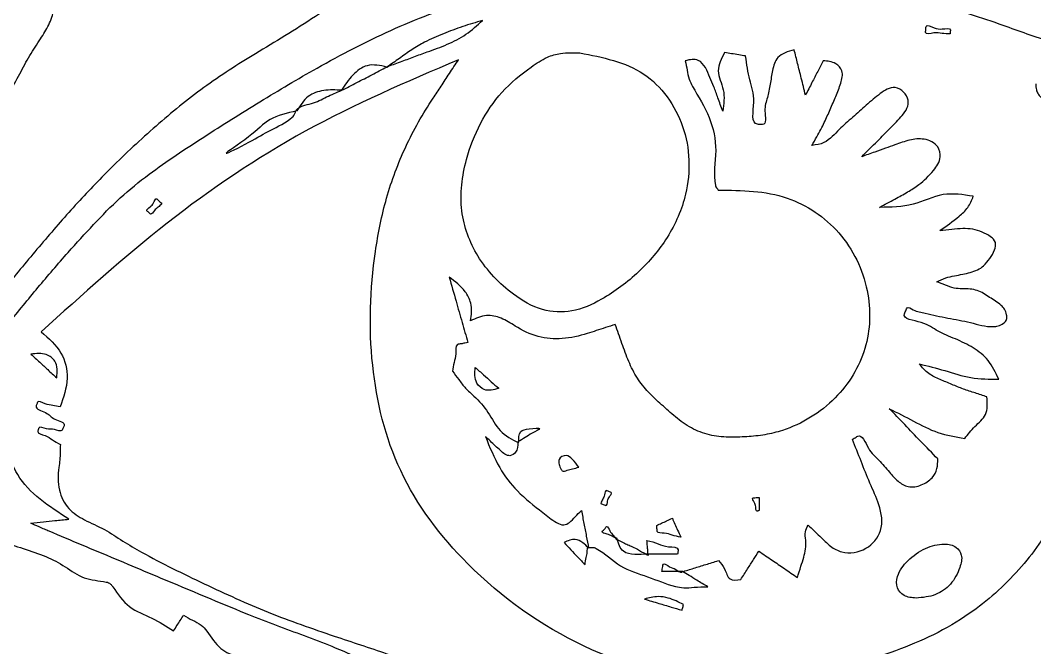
# Model space of a CAD drawing. Extents: x 5.5 to 104.1, y 3.5 to 34.4.
# Drawn here: x 52.529 to 57.473, y 18.899 to 21.958 of the extents above; entities that cross this region are included whole.
import ezdxf

# ---------------------------------------------------------------- set-up
doc = ezdxf.new("R2010")
doc.units = 0
doc.layers.add('Hallsi_Goblin_Coin_Outlines', color=7, linetype='CONTINUOUS')

msp = doc.modelspace()

# ---------------------------------------------------------------- linework, layer by layer
at = {"layer": 'Hallsi_Goblin_Coin_Outlines', "color": 7}
for points in [[(57.061522, 21.891977)], [(55.256005, 21.799197)], [(54.095719, 21.616458)], [(53.219066, 21.062949)], [(54.745959, 20.265742)], [(52.70648, 20.214166)], [(55.251137, 19.77898)], [(56.130788, 19.631801)], [(55.358276, 19.602344)], [(55.631079, 19.49517)], [(55.586876, 19.355011)], [(55.75695, 19.270239)], [(56.895011, 19.140663)], [(55.754127, 19.081397)]]:
    msp.add_lwpolyline(points, close=True, dxfattribs=at)
for points in [[(54.957908, 19.898077), (54.95438, 19.901958)], [(54.954451, 19.902028), (54.957979, 19.898148), (54.957979, 19.898148)], [(56.130788, 19.631801), (56.130788, 19.567595)], [(55.433735, 19.427683), (55.437615, 19.431211), (55.437615, 19.431211)], [(55.437651, 19.431211), (55.43377, 19.427683)], [(55.732573, 19.355011), (55.586876, 19.355011), (55.588639, 19.353247)], [(55.75695, 19.270239), (55.65535, 19.270239)], [(55.75695, 19.270133), (55.754127, 19.268369)]]:
    msp.add_lwpolyline(points, dxfattribs=at)
for points, knots in [([(44.184146, 29.366562), (45.160711, 30.26568), (47.082952, 32.035474), (50.732133, 33.637983), (54.266752, 34.22415), (57.497154, 34.092231), (60.28628, 33.414792), (62.840913, 32.243429), (65.11395, 30.689928), (67.033947, 28.796102), (68.58738, 26.58554), (69.757146, 24.142937), (70.470816, 21.52007), (70.71938, 18.40852), (70.293266, 14.922676), (68.863836, 11.243376), (67.222596, 9.241192), (66.388684, 8.223885)], [0, 0, 0, 0, 3.959321, 7.793401, 11.753409, 14.618073, 17.437695, 20.307622, 23.002919, 25.658105, 28.353235, 31.0689, 33.743244, 36.460242, 40.386407, 44.186977, 48.112695, 48.112695, 48.112695, 48.112695]), ([(55.28959, 33.977015), (52.634876, 33.562889), (47.405621, 32.747144), (41.37279, 26.72667), (40.545372, 21.496161), (40.125085, 18.839321)], [0, 0, 0, 0, 7.920141, 15.601091, 23.530258, 23.530258, 23.530258, 23.530258]), ([(70.453037, 18.751832), (70.045476, 21.417671), (69.24275, 26.668276), (63.207619, 32.735323), (57.95678, 33.558751), (55.28959, 33.977015)], [0, 0, 0, 0, 7.949148, 15.65655, 23.613166, 23.613166, 23.613166, 23.613166]), ([(55.316683, 4.035425), (52.713312, 4.439044), (47.582959, 5.23444), (41.935563, 11.098624), (39.818522, 18.773773), (41.904784, 26.462316), (47.53875, 32.347166), (52.664175, 33.161909), (55.262355, 33.574919)], [0, 0, 0, 0, 7.720154, 15.213777, 22.919478, 30.644548, 38.14435, 45.854662, 45.854662, 45.854662, 45.854662]), ([(55.262355, 33.574919), (57.846179, 33.171816), (62.940654, 32.377026), (68.825774, 26.527152), (69.636792, 21.43561), (70.047977, 18.854208)], [0, 0, 0, 0, 7.710523, 15.202686, 22.907551, 22.907551, 22.907551, 22.907551]), ([(43.975231, 13.219994), (43.961596, 13.247523), (43.936012, 13.299177), (43.898519, 13.372846), (43.820796, 13.549408), (43.706045, 13.834046), (43.542243, 14.223794), (43.349823, 14.715065), (43.151465, 15.31563), (42.970661, 16.030228), (42.852802, 16.649748), (42.781944, 17.169464), (42.740552, 17.585711), (42.691527, 18.121345), (42.660068, 18.778061), (42.686704, 19.554416), (42.749905, 20.245624), (42.835279, 20.851735), (42.933509, 21.372683), (43.066475, 21.944498), (43.240226, 22.56434), (43.464578, 23.227849), (43.760122, 23.957085), (44.141178, 24.743494), (44.626686, 25.570432), (45.012827, 26.143535), (45.269683, 26.466953), (45.350774, 26.591937), (45.352209, 26.699043), (45.352632, 26.764429), (45.360974, 26.786785), (45.398976, 26.888084), (45.458666, 27.070959), (45.571582, 27.325737), (45.69403, 27.486018), (45.775905, 27.579601), (45.802183, 27.618653), (45.883535, 27.734125), (46.033226, 27.91584), (46.262029, 28.152899), (46.499481, 28.348074), (46.730388, 28.515347), (46.944452, 28.668297), (47.110089, 28.786639), (47.228424, 28.868826), (47.299414, 28.91476), (47.395588, 28.976168), (47.517032, 29.05286), (47.663244, 29.1455), (47.780184, 29.217374), (47.863846, 29.274691), (47.916385, 29.313824), (48.004149, 29.368164), (48.128467, 29.434278), (48.285186, 29.519659), (48.432709, 29.59921), (48.57307, 29.668634), (48.704963, 29.72982), (48.87849, 29.83003), (49.092017, 29.968291), (49.367021, 30.113966), (49.582611, 30.184288), (49.719203, 30.231277), (49.772574, 30.261497), (49.870973, 30.326452), (50.021032, 30.41512), (50.233621, 30.505455), (50.44751, 30.567236), (50.657431, 30.612846), (50.859248, 30.657713), (51.245167, 30.771297), (51.813725, 30.954353), (52.585375, 31.139484), (53.314988, 31.274143), (53.999885, 31.363803), (54.637333, 31.417323), (55.201268, 31.425839), (55.689571, 31.418114), (56.102314, 31.4137), (56.537097, 31.406229), (56.992308, 31.386778), (57.471315, 31.343199), (57.784443, 31.245088), (57.959932, 31.20935), (57.98767, 31.211636), (58.020249, 31.212442), (58.057337, 31.213693), (58.098437, 31.217179), (58.18717, 31.199895), (58.319769, 31.159482), (58.507083, 31.138544), (58.731898, 31.109753), (58.991533, 31.051602), (59.279271, 30.947838), (59.505775, 30.824666), (59.68637, 30.71728), (59.834962, 30.647849), (59.992241, 30.6023), (60.150408, 30.556558), (60.299584, 30.48717), (60.430435, 30.400948), (60.552824, 30.31822), (60.679126, 30.257406), (60.832121, 30.201879), (61.008185, 30.139384), (61.199946, 30.04984), (61.367954, 29.941499), (61.522325, 29.833488), (61.672197, 29.739803), (61.796763, 29.663674), (61.891401, 29.598265), (61.959484, 29.549154), (62.079743, 29.489884), (62.249543, 29.42051), (62.453305, 29.304422), (62.645697, 29.18453), (62.822756, 29.055106), (62.985423, 28.920965), (63.151192, 28.783752), (63.328856, 28.653693), (63.514476, 28.526557), (63.663536, 28.423706), (63.773628, 28.341917), (63.845691, 28.282978), (63.917013, 28.220411), (63.984994, 28.151648), (64.051451, 28.079005), (64.125207, 28.002366), (64.210491, 27.926509), (64.302592, 27.84697), (64.398141, 27.754507), (64.496781, 27.650166), (64.611947, 27.545366), (64.71663, 27.479651), (64.794863, 27.430484), (64.840965, 27.390624), (64.904463, 27.332755), (64.986308, 27.257972), (65.085451, 27.165458), (65.162258, 27.091935), (65.21878, 27.039957), (65.253222, 27.00764), (65.312829, 26.923829), (65.39838, 26.790791), (65.53269, 26.622696), (65.63582, 26.454459), (65.702068, 26.294101), (65.72259, 26.137087), (65.68447, 26.042429), (65.664713, 25.993372)], [0, 0, 0, 0, 0.092165, 0.172937, 0.247918, 0.670748, 1.093606, 1.516196, 2.253343, 2.989222, 3.726072, 4.143935, 4.562404, 4.980844, 5.757614, 6.532822, 7.30927, 7.838904, 8.368534, 8.899097, 9.59968, 10.298891, 10.999149, 11.959211, 12.916665, 13.877101, 14.021548, 14.162795, 14.311194, 14.333673, 14.357714, 14.381913, 14.659079, 14.934266, 15.213138, 15.259905, 15.307034, 15.354137, 15.683755, 16.011852, 16.341134, 16.604175, 16.86727, 17.130394, 17.214895, 17.299457, 17.384031, 17.557224, 17.73034, 17.903335, 17.968886, 18.034527, 18.099765, 18.278288, 18.456812, 18.635227, 18.781016, 18.926567, 19.071173, 19.381568, 19.690163, 20.000765, 20.061065, 20.12262, 20.18399, 20.415017, 20.644203, 20.874922, 21.081798, 21.288698, 21.494897, 22.288233, 23.080168, 23.873413, 24.513084, 25.151736, 25.791297, 26.204072, 26.616855, 27.029687, 27.508172, 27.985226, 28.464919, 28.491588, 28.519583, 28.547823, 28.589472, 28.631026, 28.670757, 28.859049, 29.046644, 29.234264, 29.539381, 29.842642, 30.148633, 30.311082, 30.47317, 30.638771, 30.801639, 30.966723, 31.129727, 31.271406, 31.40941, 31.5488, 31.759602, 31.969808, 32.181838, 32.358349, 32.535072, 32.711959, 32.796094, 32.880309, 32.963229, 33.197309, 33.430288, 33.665384, 33.877297, 34.087574, 34.297877, 34.522732, 34.747768, 34.972874, 35.06597, 35.159111, 35.252099, 35.350457, 35.448982, 35.547513, 35.669359, 35.79119, 35.912593, 36.06796, 36.222196, 36.377847, 36.438009, 36.499022, 36.560235, 36.695881, 36.831532, 36.967106, 37.014703, 37.062099, 37.108266, 37.322333, 37.536827, 37.753078, 37.9114, 38.056538, 38.212684, 38.212684, 38.212684, 38.212684]), ([(59.830827, 20.201819), (59.832174, 20.222798), (59.834644, 20.261272), (59.795626, 20.302047), (59.744975, 20.345328), (59.688237, 20.409801), (59.615397, 20.482454), (59.497184, 20.609792), (59.335457, 20.79274), (59.125446, 21.027181), (58.911009, 21.26367), (58.671436, 21.481739), (58.402016, 21.670498), (58.177192, 21.792716), (58.017198, 21.883906), (57.924576, 21.945995), (57.855808, 21.992553), (57.809761, 22.019474), (57.789029, 22.030593), (57.751, 22.029539), (57.700102, 22.012111), (57.643028, 22.05248), (57.596945, 22.089515), (57.546676, 22.119608), (57.49894, 22.14699), (57.406856, 22.184183), (57.268429, 22.222822), (57.096198, 22.292516), (56.959153, 22.302104), (56.903592, 22.34876), (56.897175, 22.364975), (56.890263, 22.376568), (56.886191, 22.383397)], [0, 0, 0, 0, 0.060052, 0.110135, 0.159503, 0.262606, 0.365698, 0.468666, 0.783558, 1.098353, 1.412966, 1.740873, 2.067945, 2.396956, 2.508322, 2.620059, 2.731691, 2.756434, 2.781137, 2.800179, 2.868877, 2.93047, 2.994665, 3.049879, 3.105101, 3.15977, 3.347176, 3.534519, 3.72171, 3.732083, 3.748787, 3.772724, 3.772724, 3.772724, 3.772724]), ([(52.050314, 19.57458), (52.041916, 19.582276), (52.026077, 19.596793), (52.003195, 19.617507), (51.983931, 19.63694), (51.968429, 19.656709), (51.955484, 19.676365), (51.926258, 19.722675), (51.889038, 19.79714), (51.903942, 19.91368), (51.957422, 19.97964), (52.001945, 20.016563), (52.025353, 20.032311), (52.072842, 20.070824), (52.141758, 20.134757), (52.237981, 20.217269), (52.349563, 20.331586), (52.472208, 20.480142), (52.614269, 20.655414), (52.752209, 20.816205), (52.885618, 20.96221), (53.013016, 21.094208), (53.192004, 21.238606), (53.423299, 21.389461), (53.696362, 21.5619), (53.997313, 21.740797), (54.331217, 21.915491), (54.708824, 22.060752), (55.041627, 22.138587), (55.317382, 22.179135), (55.531802, 22.203088), (55.740394, 22.20619), (55.941713, 22.197892), (56.137415, 22.18708), (56.378737, 22.151872), (56.664937, 22.102095), (56.998273, 22.044116), (57.290514, 21.9449), (57.551953, 21.849749), (57.790456, 21.777366), (58.022533, 21.657556), (58.24584, 21.503949), (58.480544, 21.348412), (58.657467, 21.243041), (58.75842, 21.162923), (58.794881, 21.125929), (58.853612, 21.095239), (58.927065, 21.064946), (58.995806, 21.000106), (59.093246, 20.888245), (59.225804, 20.730971), (59.398227, 20.533362), (59.523362, 20.366554), (59.635212, 20.257418), (59.731098, 20.219168), (59.797016, 20.207701), (59.830827, 20.201819)], [0, 0, 0, 0, 0.034172, 0.064453, 0.092608, 0.116124, 0.139693, 0.163141, 0.28084, 0.379944, 0.497224, 0.525404, 0.553656, 0.581724, 0.708727, 0.835568, 0.961831, 1.187355, 1.41315, 1.638776, 1.822698, 2.0066, 2.188381, 2.511135, 2.834382, 3.157355, 3.561296, 3.963487, 4.367557, 4.583595, 4.79964, 5.014242, 5.208582, 5.404195, 5.601816, 5.939572, 6.276336, 6.614756, 6.863105, 7.111617, 7.360814, 7.64261, 7.924356, 8.20601, 8.258432, 8.310977, 8.360528, 8.4558, 8.547465, 8.639913, 8.901936, 9.164007, 9.42601, 9.528833, 9.626635, 9.729635, 9.729635, 9.729635, 9.729635]), ([(54.12888, 22.078949), (54.07498, 22.0448), (53.97151, 21.979243), (53.821559, 21.882196), (53.636588, 21.772759), (53.420469, 21.63486), (53.188464, 21.444515), (52.980979, 21.251076), (52.795429, 21.057198), (52.629962, 20.865996), (52.464413, 20.665891), (52.295551, 20.461331), (52.116766, 20.253064), (51.934568, 20.114348), (51.800599, 19.972757), (51.783934, 19.823856), (51.776663, 19.721443), (51.791365, 19.658399), (51.805305, 19.639108), (51.840372, 19.60738), (51.898505, 19.567245), (51.974045, 19.511852), (52.040615, 19.466022), (52.101254, 19.435719), (52.159115, 19.428138), (52.206149, 19.446748), (52.247877, 19.461469), (52.284705, 19.462128), (52.347238, 19.449799), (52.432559, 19.419399), (52.543408, 19.381582), (52.652304, 19.347339), (52.749493, 19.29575), (52.837745, 19.228999), (52.916085, 19.226117), (52.96099, 19.216121), (52.97214, 19.206931), (53.001079, 19.1642), (53.053378, 19.089687), (53.172452, 19.045932), (53.241351, 19.002809), (53.275864, 18.981208)], [0, 0, 0, 0, 0.191429, 0.367484, 0.535738, 0.836258, 1.135389, 1.434474, 1.686959, 1.940015, 2.192982, 2.465684, 2.737396, 3.010157, 3.159304, 3.299369, 3.445019, 3.466802, 3.491288, 3.514827, 3.608681, 3.702555, 3.796137, 3.850762, 3.90494, 3.964836, 3.999819, 4.037264, 4.07341, 4.190737, 4.308093, 4.425419, 4.531705, 4.638644, 4.747542, 4.759979, 4.775225, 4.789263, 4.915195, 5.037134, 5.159514, 5.159514, 5.159514, 5.159514]), ([(52.474705, 21.601994), (52.492141, 21.633717), (52.525804, 21.694964), (52.573286, 21.785589), (52.624473, 21.862608), (52.67044, 21.934341), (52.696439, 22.01249), (52.700022, 22.067263), (52.701894, 22.095883)], [0, 0, 0, 0, 0.108618, 0.20971, 0.306571, 0.386082, 0.464487, 0.550286, 0.550286, 0.550286, 0.550286]), ([(54.095719, 21.616458), (54.120147, 21.629191), (54.168983, 21.654646), (54.242771, 21.691596), (54.311066, 21.730605), (54.381541, 21.754468), (54.446581, 21.78035), (54.523525, 21.807017), (54.61032, 21.838715), (54.704218, 21.886332), (54.755813, 21.933445), (54.781872, 21.957241)], [0, 0, 0, 0, 0.082631, 0.165191, 0.247714, 0.317779, 0.387788, 0.457805, 0.561963, 0.66526, 0.770676, 0.770676, 0.770676, 0.770676]), ([(54.781872, 21.957241), (54.749553, 21.947548), (54.685088, 21.928213), (54.59073, 21.89312), (54.506877, 21.856845), (54.436043, 21.814865), (54.376744, 21.771622), (54.336401, 21.743685), (54.316205, 21.729699)], [0, 0, 0, 0, 0.101194, 0.201852, 0.301913, 0.37479, 0.448313, 0.52201, 0.52201, 0.52201, 0.52201]), ([(57.061522, 21.891977), (57.061553, 21.893897), (57.061617, 21.897763), (57.061692, 21.903409), (57.063507, 21.921835), (57.015864, 21.912605), (56.988943, 21.917212), (56.942408, 21.940919), (56.942898, 21.917716), (56.942126, 21.908716), (56.937132, 21.886063), (56.986549, 21.900993), (57.019937, 21.892918), (57.047661, 21.892291), (57.061522, 21.891977)], [0, 0, 0, 0, 0.005737, 0.011553, 0.01729, 0.057203, 0.097027, 0.136941, 0.146853, 0.156679, 0.166357, 0.206643, 0.24692, 0.287193, 0.287193, 0.287193, 0.287193]), ([(56.300933, 21.813661), (56.270556, 21.805199), (56.216778, 21.79022), (56.192576, 21.712521), (56.18549, 21.647458), (56.170835, 21.578691), (56.150737, 21.524769), (56.168128, 21.446163), (56.138644, 21.449772), (56.130877, 21.450281), (56.087394, 21.450678), (56.117127, 21.573842), (56.080784, 21.666103), (56.069832, 21.744068), (56.064219, 21.784027)], [0, 0, 0, 0, 0.08792, 0.155648, 0.223558, 0.290409, 0.357311, 0.424313, 0.432348, 0.440309, 0.448344, 0.557337, 0.669206, 0.786823, 0.786823, 0.786823, 0.786823]), ([(56.355966, 21.592822), (56.34909, 21.620477), (56.336278, 21.671998), (56.318032, 21.745635), (56.306485, 21.791574), (56.300933, 21.813661)], [0, 0, 0, 0, 0.085492, 0.159271, 0.227593, 0.227593, 0.227593, 0.227593]), ([(54.66475, 21.765683), (54.411646, 21.657219), (53.910601, 21.442504), (53.231984, 20.98238), (52.831419, 20.620118), (52.630633, 20.438533)], [0, 0, 0, 0, 0.824607, 1.632399, 2.444257, 2.444257, 2.444257, 2.444257]), ([(57.478505, 21.648208), (57.478495, 21.638104), (57.478477, 21.620898), (57.488338, 21.599359), (57.526231, 21.557074), (57.58351, 21.483544), (57.655866, 21.374736), (57.733057, 21.268962), (57.793529, 21.152941), (57.809926, 21.025779), (57.813526, 20.941983), (57.819564, 20.897802), (57.820853, 20.893289), (57.842386, 20.783817), (57.866351, 20.568213), (57.854513, 20.241561), (57.780543, 20.023791), (57.731508, 19.899049), (57.721937, 19.862623), (57.68167, 19.737089), (57.586989, 19.532555), (57.403252, 19.269431), (57.191733, 19.081189), (56.982172, 18.958029), (56.795136, 18.881458), (56.446213, 18.768772), (55.921464, 18.689627), (55.246642, 18.876583), (54.720859, 19.252624), (54.352468, 19.737243), (54.220733, 20.282383), (54.236651, 20.736713), (54.307759, 21.093348), (54.401932, 21.345786), (54.502865, 21.522556), (54.580335, 21.637102), (54.621431, 21.699979), (54.649874, 21.74312), (54.66475, 21.765683)], [0, 0, 0, 0, 0.029958, 0.051022, 0.069165, 0.199933, 0.330463, 0.460804, 0.593491, 0.716909, 0.841127, 0.845771, 0.850493, 0.85518, 1.180408, 1.499653, 1.826339, 1.863829, 1.901548, 1.939173, 2.259321, 2.572891, 2.896154, 3.09958, 3.299671, 3.500901, 4.200727, 4.85311, 5.548546, 6.108393, 6.640259, 7.194785, 7.461074, 7.728497, 7.999135, 8.069448, 8.143393, 8.22447, 8.22447, 8.22447, 8.22447]), ([(55.256005, 21.799197), (55.224634, 21.800186), (55.170747, 21.801885), (55.088656, 21.777861), (54.992012, 21.712344), (54.870843, 21.614264), (54.765435, 21.456439), (54.689913, 21.262076), (54.661094, 21.032978), (54.748858, 20.793187), (54.901374, 20.634415), (55.064253, 20.537325), (55.223938, 20.529471), (55.385581, 20.604106), (55.546642, 20.723786), (55.692656, 20.896961), (55.798878, 21.138234), (55.791215, 21.445111), (55.585176, 21.734843), (55.366948, 21.777507), (55.256005, 21.799197)], [0, 0, 0, 0, 0.093619, 0.160815, 0.252379, 0.441636, 0.625313, 0.81363, 1.065462, 1.298648, 1.553238, 1.713329, 1.855933, 2.012198, 2.237157, 2.455006, 2.684297, 3.01468, 3.332275, 3.660698, 3.660698, 3.660698, 3.660698]), ([(55.952741, 21.514152), (55.944716, 21.536122), (55.930215, 21.575823), (55.911335, 21.631404), (55.88932, 21.680026), (55.871404, 21.726202), (55.832859, 21.774782), (55.792419, 21.765801), (55.76965, 21.760744)], [0, 0, 0, 0, 0.070154, 0.126771, 0.176236, 0.229242, 0.278788, 0.342628, 0.342628, 0.342628, 0.342628]), ([(55.76965, 21.760744), (55.773066, 21.745451), (55.779679, 21.715851), (55.785902, 21.672244), (55.826493, 21.59656), (55.894268, 21.490847), (55.931155, 21.320686), (55.903673, 21.20619), (55.91874, 21.144569), (55.925114, 21.137903), (55.928949, 21.132857), (55.930869, 21.13033)], [0, 0, 0, 0, 0.047094, 0.091149, 0.130705, 0.302504, 0.467431, 0.636864, 0.64474, 0.654267, 0.66383, 0.66383, 0.66383, 0.66383]), ([(55.961914, 21.800608), (55.94616, 21.770878), (55.914622, 21.711363), (55.966936, 21.61661), (55.95763, 21.549442), (55.952741, 21.514152)], [0, 0, 0, 0, 0.094764, 0.189706, 0.294807, 0.294807, 0.294807, 0.294807]), ([(56.064219, 21.784027), (56.052976, 21.785864), (56.029971, 21.789621), (55.995841, 21.794973), (55.973, 21.798767), (55.961914, 21.800608)], [0, 0, 0, 0, 0.034177, 0.069928, 0.103641, 0.103641, 0.103641, 0.103641]), ([(56.441691, 21.760038), (56.432869, 21.742845), (56.414744, 21.707523), (56.386205, 21.651766), (56.366435, 21.613229), (56.355966, 21.592822)], [0, 0, 0, 0, 0.057974, 0.119103, 0.18791, 0.18791, 0.18791, 0.18791]), ([(56.387364, 21.347994), (56.395195, 21.362074), (56.409702, 21.388158), (56.43099, 21.424808), (56.45242, 21.469372), (56.476325, 21.522977), (56.503826, 21.58716), (56.527783, 21.6468), (56.543282, 21.708734), (56.50056, 21.755731), (56.463185, 21.758466), (56.441691, 21.760038)], [0, 0, 0, 0, 0.048337, 0.089546, 0.127101, 0.196546, 0.26599, 0.335125, 0.394405, 0.440834, 0.503667, 0.503667, 0.503667, 0.503667]), ([(54.316205, 21.729699), (54.283135, 21.737125), (54.221588, 21.750945), (54.143657, 21.691181), (54.11178, 21.642676), (54.095014, 21.617163)], [0, 0, 0, 0, 0.096554, 0.179697, 0.271955, 0.271955, 0.271955, 0.271955]), ([(53.876997, 21.516269), (53.829541, 21.505261), (53.735472, 21.483442), (53.662687, 21.395434), (53.467666, 21.273556), (53.659507, 21.3696), (53.743224, 21.422561), (53.828199, 21.458731), (53.863559, 21.494182), (53.868204, 21.506783), (53.882178, 21.541086), (53.952956, 21.546627), (54.020535, 21.585415), (54.07064, 21.606103), (54.095719, 21.616458)], [0, 0, 0, 0, 0.137547, 0.272651, 0.407271, 0.52986, 0.652098, 0.774401, 0.786421, 0.800263, 0.814281, 0.894814, 0.975387, 1.056136, 1.056136, 1.056136, 1.056136]), ([(54.095014, 21.617163), (54.065961, 21.618353), (54.010236, 21.620634), (53.923745, 21.592189), (53.893143, 21.542491), (53.876997, 21.516269)], [0, 0, 0, 0, 0.087357, 0.167553, 0.257129, 0.257129, 0.257129, 0.257129]), ([(56.629722, 21.292608), (56.655181, 21.318066), (56.702194, 21.365075), (56.768781, 21.431682), (56.819207, 21.483113), (56.853022, 21.526687), (56.861375, 21.571121), (56.837025, 21.610791), (56.796456, 21.63532), (56.752619, 21.624235), (56.707057, 21.591231), (56.651548, 21.544293), (56.586171, 21.484899), (56.529575, 21.435225), (56.48674, 21.390466), (56.44504, 21.355362), (56.407678, 21.350589), (56.387364, 21.347994)], [0, 0, 0, 0, 0.108022, 0.199469, 0.282427, 0.324427, 0.36341, 0.409198, 0.455468, 0.495146, 0.53606, 0.624363, 0.712857, 0.801349, 0.849494, 0.899881, 0.959925, 0.959925, 0.959925, 0.959925]), ([(56.717211, 21.045663), (56.741861, 21.059327), (56.787347, 21.08454), (56.852285, 21.118844), (56.918927, 21.161753), (56.975518, 21.216114), (57.019965, 21.281936), (57.003587, 21.353654), (56.935586, 21.384814), (56.861167, 21.376177), (56.800421, 21.352844), (56.744166, 21.333199), (56.690105, 21.313908), (56.65125, 21.300202), (56.629722, 21.292608)], [0, 0, 0, 0, 0.084533, 0.155985, 0.220511, 0.320896, 0.393626, 0.443947, 0.520397, 0.591047, 0.666258, 0.714812, 0.769936, 0.838423, 0.838423, 0.838423, 0.838423]), ([(55.930869, 21.13033), (56.045561, 21.128843), (56.263422, 21.126019), (56.541824, 20.936106), (56.678523, 20.655281), (56.669533, 20.350591), (56.511854, 20.095212), (56.313311, 19.973622), (56.158124, 19.93509), (56.06967, 19.92666), (55.978991, 19.923143), (55.886696, 19.932562), (55.797539, 19.966742), (55.722471, 20.022023), (55.654821, 20.083104), (55.58966, 20.14318), (55.533021, 20.21271), (55.492248, 20.294521), (55.461472, 20.383744), (55.439399, 20.443892), (55.428161, 20.474516)], [0, 0, 0, 0, 0.33778, 0.641625, 0.955325, 1.237447, 1.51892, 1.820362, 1.908078, 1.99738, 2.086321, 2.180244, 2.273633, 2.368778, 2.458107, 2.547259, 2.634472, 2.725386, 2.819729, 2.917592, 2.917592, 2.917592, 2.917592]), ([(57.173705, 21.099638), (57.123933, 21.107514), (57.022264, 21.123601), (56.879035, 21.04805), (56.772249, 21.046475), (56.717211, 21.045663)], [0, 0, 0, 0, 0.147419, 0.301128, 0.464608, 0.464608, 0.464608, 0.464608]), ([(53.219066, 21.062949), (53.216329, 21.065754), (53.210829, 21.071391), (53.202626, 21.078568), (53.191007, 21.095584), (53.177544, 21.063757), (53.166677, 21.049563), (53.139005, 21.031941), (53.152713, 21.023327), (53.157998, 21.018572), (53.1685, 21.006867), (53.182276, 21.033593), (53.200747, 21.045418), (53.21296, 21.057106), (53.219066, 21.062949)], [0, 0, 0, 0, 0.011604, 0.023319, 0.034923, 0.060275, 0.085676, 0.111176, 0.118934, 0.126683, 0.134441, 0.159168, 0.183895, 0.208622, 0.208622, 0.208622, 0.208622]), ([(57.010369, 20.932422), (57.042182, 20.954657), (57.090495, 20.988427), (57.150167, 21.042974), (57.165858, 21.080748), (57.173705, 21.099638)], [0, 0, 0, 0, 0.116836, 0.177438, 0.238062, 0.238062, 0.238062, 0.238062]), ([(56.995552, 20.682302), (57.010027, 20.689622), (57.03741, 20.703469), (57.081137, 20.711976), (57.121233, 20.719026), (57.159006, 20.728396), (57.194444, 20.739136), (57.228097, 20.761796), (57.254461, 20.796704), (57.277639, 20.83276), (57.28761, 20.876187), (57.255807, 20.907403), (57.217044, 20.926131), (57.171011, 20.940935), (57.120929, 20.943537), (57.067454, 20.937245), (57.030055, 20.934085), (57.010369, 20.932422)], [0, 0, 0, 0, 0.048405, 0.091569, 0.132741, 0.170667, 0.208375, 0.243124, 0.290367, 0.337674, 0.374116, 0.410926, 0.458365, 0.505427, 0.554226, 0.607559, 0.666831, 0.666831, 0.666831, 0.666831]), ([(54.724016, 20.492155), (54.727475, 20.521745), (54.733378, 20.572247), (54.692531, 20.650423), (54.647794, 20.684258), (54.619594, 20.705586)], [0, 0, 0, 0, 0.087162, 0.148764, 0.253811, 0.253811, 0.253811, 0.253811]), ([(54.619594, 20.705586), (54.630657, 20.666554), (54.651541, 20.592871), (54.681843, 20.486707), (54.700987, 20.419549), (54.710258, 20.387027)], [0, 0, 0, 0, 0.121706, 0.229758, 0.331209, 0.331209, 0.331209, 0.331209]), ([(57.297883, 20.207463), (57.282686, 20.239653), (57.253845, 20.300743), (57.174307, 20.365082), (57.089078, 20.403737), (56.997105, 20.439393), (56.936935, 20.490372), (56.822732, 20.500859), (56.842499, 20.536657), (56.846854, 20.545374), (56.852264, 20.564914), (56.882403, 20.541855), (56.909373, 20.537852), (56.966772, 20.521846), (57.049424, 20.506), (57.160077, 20.486734), (57.240827, 20.460448), (57.297055, 20.466528), (57.319671, 20.478991), (57.339938, 20.497439), (57.336716, 20.524593), (57.327787, 20.548634), (57.299407, 20.579107), (57.252629, 20.605612), (57.194167, 20.647793), (57.131343, 20.648253), (57.078281, 20.650195), (57.037777, 20.667622), (57.00967, 20.677394), (56.995552, 20.682302)], [0, 0, 0, 0, 0.105578, 0.200363, 0.297718, 0.389916, 0.482438, 0.575001, 0.585445, 0.595751, 0.606097, 0.637046, 0.667949, 0.698678, 0.810961, 0.923344, 1.035643, 1.06076, 1.089676, 1.113149, 1.136393, 1.165205, 1.190116, 1.258767, 1.327043, 1.400054, 1.441083, 1.485617, 1.53056, 1.53056, 1.53056, 1.53056]), ([(55.428161, 20.474516), (55.412583, 20.469448), (55.382026, 20.459505), (55.336738, 20.444834), (55.26795, 20.421821), (55.173441, 20.40022), (55.048919, 20.408537), (54.952229, 20.457883), (54.876656, 20.508441), (54.796831, 20.526282), (54.749245, 20.503979), (54.724016, 20.492155)], [0, 0, 0, 0, 0.049145, 0.096405, 0.142799, 0.266833, 0.385181, 0.50845, 0.586796, 0.658922, 0.740314, 0.740314, 0.740314, 0.740314]), ([(52.630633, 20.438533), (52.667258, 20.407199), (52.736297, 20.348134), (52.770185, 20.204954), (52.739489, 20.119036), (52.723061, 20.073055)], [0, 0, 0, 0, 0.141625, 0.26697, 0.411286, 0.411286, 0.411286, 0.411286]), ([(54.710258, 20.387027), (54.705363, 20.386079), (54.694176, 20.383911), (54.67815, 20.379673), (54.646637, 20.378606), (54.655144, 20.328544), (54.642149, 20.289835), (54.63746, 20.261025), (54.635116, 20.246622)], [0, 0, 0, 0, 0.014867, 0.033978, 0.051474, 0.097879, 0.140932, 0.183971, 0.183971, 0.183971, 0.183971]), ([(52.765394, 19.525191), (52.668575, 19.588099), (52.488938, 19.704819), (52.433822, 20.02773), (52.451682, 20.221102), (52.460947, 20.321411)], [0, 0, 0, 0, 0.330581, 0.613361, 0.91816, 0.91816, 0.91816, 0.91816]), ([(52.70648, 20.214166), (52.709197, 20.243533), (52.71368, 20.291982), (52.65015, 20.338782), (52.606467, 20.333166), (52.580891, 20.329877)], [0, 0, 0, 0, 0.08179, 0.134937, 0.21001, 0.21001, 0.21001, 0.21001]), ([(52.580891, 20.329877), (52.595196, 20.316744), (52.622537, 20.29164), (52.664437, 20.25311), (52.691951, 20.227625), (52.70648, 20.214166)], [0, 0, 0, 0, 0.058258, 0.111354, 0.170768, 0.170768, 0.170768, 0.170768]), ([(57.24038, 20.121738), (57.221196, 20.128104), (57.182819, 20.140838), (57.125042, 20.158992), (57.068665, 20.182814), (57.011814, 20.205984), (56.952659, 20.232371), (56.9248, 20.265593), (56.910533, 20.282605)], [0, 0, 0, 0, 0.060643, 0.12131, 0.181615, 0.243864, 0.306473, 0.372185, 0.372185, 0.372185, 0.372185]), ([(56.910533, 20.282605), (56.952068, 20.27219), (57.035858, 20.251179), (57.162155, 20.208885), (57.251969, 20.207944), (57.297883, 20.207463)], [0, 0, 0, 0, 0.12861, 0.259447, 0.396286, 0.396286, 0.396286, 0.396286]), ([(54.635116, 20.246622), (54.645451, 20.233294), (54.666922, 20.205603), (54.698008, 20.161809), (54.753231, 20.115295), (54.812388, 20.048289), (54.860183, 19.948654), (54.925257, 19.914976), (54.957908, 19.898077)], [0, 0, 0, 0, 0.05064, 0.105212, 0.160249, 0.266143, 0.372683, 0.479975, 0.479975, 0.479975, 0.479975]), ([(54.860612, 20.163437), (54.836178, 20.156492), (54.795233, 20.144856), (54.740407, 20.195), (54.743842, 20.238763), (54.745959, 20.265742)], [0, 0, 0, 0, 0.070811, 0.118657, 0.195561, 0.195561, 0.195561, 0.195561]), ([(54.745959, 20.265742), (54.759475, 20.253688), (54.785593, 20.230392), (54.823804, 20.196283), (54.848508, 20.174237), (54.860612, 20.163437)], [0, 0, 0, 0, 0.05433, 0.104995, 0.153661, 0.153661, 0.153661, 0.153661]), ([(52.723061, 20.073055), (52.711023, 20.075824), (52.686351, 20.081499), (52.653518, 20.081888), (52.615231, 20.107339), (52.610573, 20.089077), (52.608481, 20.083221), (52.599147, 20.060644), (52.663433, 20.048862), (52.685971, 20.009691), (52.75195, 19.996742), (52.73987, 19.973958), (52.736757, 19.967125), (52.730614, 19.948432), (52.691512, 19.969469), (52.661724, 19.959288), (52.621262, 19.981362), (52.617554, 19.964273), (52.615971, 19.959541), (52.609514, 19.942375), (52.656779, 19.936047), (52.685101, 19.910991), (52.711123, 19.896627), (52.724472, 19.889258)], [0, 0, 0, 0, 0.036058, 0.0739, 0.112634, 0.119006, 0.125452, 0.132047, 0.187792, 0.243454, 0.299006, 0.30697, 0.314791, 0.32254, 0.360863, 0.399264, 0.437588, 0.44275, 0.447936, 0.453098, 0.494246, 0.536524, 0.581059, 0.581059, 0.581059, 0.581059]), ([(57.132077, 19.919244), (57.147692, 19.939076), (57.179064, 19.978923), (57.246743, 20.032684), (57.242581, 20.090937), (57.24038, 20.121738)], [0, 0, 0, 0, 0.076551, 0.153806, 0.240493, 0.240493, 0.240493, 0.240493]), ([(55.657114, 18.156766), (55.685401, 18.15715), (55.741818, 18.157915), (55.826155, 18.160371), (55.950601, 18.154276), (56.112939, 18.135112), (56.320063, 18.132247), (56.460404, 18.178611), (56.542287, 18.210894), (56.570513, 18.215683), (56.626225, 18.208689), (56.708599, 18.196553), (56.816734, 18.215569), (56.998483, 18.264194), (57.257358, 18.33925), (57.59055, 18.449909), (57.878454, 18.54887), (58.112494, 18.657695), (58.29298, 18.767746), (58.498546, 18.87594), (58.716875, 19.00394), (58.920824, 19.185677), (59.104177, 19.381651), (59.273481, 19.585201), (59.445696, 19.785615), (59.6016, 19.893588), (59.69692, 19.965987), (59.73297, 20.009171), (59.762281, 20.03953), (59.779322, 20.05718)], [0, 0, 0, 0, 0.084874, 0.169274, 0.253036, 0.458222, 0.660708, 0.867585, 0.895764, 0.924797, 0.952163, 1.063565, 1.172819, 1.277857, 1.629017, 1.980443, 2.331494, 2.541472, 2.753219, 2.964978, 3.238793, 3.509499, 3.780823, 4.04337, 4.304873, 4.568634, 4.609883, 4.662915, 4.736568, 4.736568, 4.736568, 4.736568]), ([(57.000491, 19.819055), (56.972691, 19.847895), (56.918936, 19.903659), (56.840239, 19.985473), (56.789192, 20.038301), (56.76413, 20.064236)], [0, 0, 0, 0, 0.120173, 0.232363, 0.340559, 0.340559, 0.340559, 0.340559]), ([(56.76413, 20.064236), (56.803517, 20.044121), (56.881631, 20.00423), (56.99983, 19.941318), (57.087589, 19.92667), (57.132077, 19.919244)], [0, 0, 0, 0, 0.132924, 0.26362, 0.397991, 0.397991, 0.397991, 0.397991]), ([(54.95438, 19.901958), (54.954174, 19.883638), (54.953839, 19.85394), (54.908211, 19.824666), (54.872845, 19.856949), (54.843665, 19.881967), (54.819941, 19.905953), (54.803973, 19.921395), (54.795983, 19.929122)], [0, 0, 0, 0, 0.051665, 0.083751, 0.13718, 0.170487, 0.203851, 0.237272, 0.237272, 0.237272, 0.237272]), ([(54.795983, 19.929122), (54.816836, 19.877061), (54.855352, 19.780907), (54.951647, 19.653275), (55.043866, 19.58303), (55.108207, 19.531401), (55.140386, 19.508992), (55.17588, 19.492654), (55.209765, 19.510275), (55.233793, 19.538579), (55.253537, 19.557878), (55.263766, 19.567877)], [0, 0, 0, 0, 0.167719, 0.309772, 0.472616, 0.514652, 0.556091, 0.592732, 0.622198, 0.66203, 0.704852, 0.704852, 0.704852, 0.704852]), ([(54.957979, 19.898148), (54.957847, 19.919743), (54.957612, 19.958439), (55.006651, 19.965592), (55.083486, 19.97456), (55.019326, 19.943912), (54.990743, 19.9242), (54.96655, 19.90942), (54.954451, 19.902028)], [0, 0, 0, 0, 0.055089, 0.098711, 0.148979, 0.190086, 0.231301, 0.272532, 0.272532, 0.272532, 0.272532]), ([(56.584214, 19.914305), (56.58719, 19.916096), (56.593192, 19.919709), (56.602235, 19.924746), (56.631074, 19.945662), (56.660353, 19.858145), (56.714036, 19.81645), (56.76147, 19.758229), (56.80348, 19.710341), (56.857376, 19.676062), (56.921841, 19.688582), (56.973518, 19.720887), (57.000131, 19.770467), (57.000374, 19.803221), (57.000491, 19.819055)], [0, 0, 0, 0, 0.010382, 0.020938, 0.031642, 0.109602, 0.187495, 0.26541, 0.325825, 0.381426, 0.446383, 0.509681, 0.559952, 0.606995, 0.606995, 0.606995, 0.606995]), ([(52.724472, 19.889258), (52.723984, 19.876735), (52.723013, 19.851844), (52.722575, 19.814599), (52.712703, 19.753754), (52.710021, 19.669242), (52.75803, 19.573172), (52.845068, 19.517788), (52.939771, 19.47822), (53.028117, 19.417641), (53.187759, 19.32495), (53.424586, 19.209578), (53.73547, 19.066442), (54.036532, 18.962393), (54.315901, 18.870273), (54.572578, 18.781596), (54.845324, 18.732884), (55.123259, 18.691351), (55.406524, 18.632575), (55.62945, 18.620702), (55.808592, 18.624499), (55.891317, 18.592154), (56.035587, 18.624563), (56.016397, 18.578962), (56.009961, 18.559519), (56.003863, 18.542724), (56.000014, 18.532122)], [0, 0, 0, 0, 0.037613, 0.074764, 0.111466, 0.222636, 0.322681, 0.416955, 0.525014, 0.631025, 0.736812, 1.078966, 1.420549, 1.76294, 2.033448, 2.303649, 2.576086, 2.862215, 3.148811, 3.43685, 3.5466, 3.65709, 3.766714, 3.776385, 3.796023, 3.829647, 3.829647, 3.829647, 3.829647]), ([(56.368666, 19.495911), (56.3878, 19.478373), (56.424613, 19.444629), (56.473062, 19.393185), (56.548703, 19.351586), (56.655617, 19.369646), (56.740251, 19.46983), (56.720493, 19.596008), (56.667703, 19.700639), (56.627205, 19.808249), (56.598546, 19.878949), (56.584214, 19.914305)], [0, 0, 0, 0, 0.077875, 0.149835, 0.211395, 0.329618, 0.441895, 0.568335, 0.682845, 0.797341, 0.91188, 0.91188, 0.91188, 0.91188]), ([(55.251137, 19.77898), (55.240926, 19.776013), (55.221866, 19.770476), (55.196706, 19.764717), (55.170458, 19.755804), (55.159629, 19.778223), (55.154049, 19.795789), (55.152833, 19.825025), (55.190294, 19.843185), (55.225035, 19.815185), (55.24141, 19.792471), (55.251137, 19.77898)], [0, 0, 0, 0, 0.031439, 0.058684, 0.082917, 0.098333, 0.123908, 0.141655, 0.180164, 0.214717, 0.265268, 0.265268, 0.265268, 0.265268]), ([(55.358276, 19.602344), (55.361239, 19.60968), (55.367159, 19.624341), (55.378254, 19.641154), (55.380404, 19.670181), (55.394047, 19.661965), (55.400819, 19.659078), (55.416064, 19.655153), (55.397104, 19.632317), (55.391029, 19.617073), (55.388551, 19.586667), (55.374549, 19.595825), (55.366548, 19.598668), (55.361026, 19.601122), (55.358276, 19.602344)], [0, 0, 0, 0, 0.023093, 0.046146, 0.069024, 0.077313, 0.085457, 0.093529, 0.116457, 0.13956, 0.162707, 0.171638, 0.180642, 0.189574, 0.189574, 0.189574, 0.189574]), ([(56.130788, 19.567595), (56.129606, 19.567328), (56.127228, 19.566792), (56.123771, 19.565925), (56.113571, 19.561772), (56.114222, 19.590617), (56.108692, 19.604686), (56.091315, 19.631696), (56.110298, 19.629623), (56.120033, 19.631149), (56.127204, 19.631584), (56.130788, 19.631801)], [0, 0, 0, 0, 0.00362, 0.007277, 0.010957, 0.033603, 0.05625, 0.078897, 0.08951, 0.100129, 0.110743, 0.110743, 0.110743, 0.110743]), ([(55.263766, 19.567877), (55.26788, 19.546479), (55.27589, 19.504811), (55.287702, 19.443577), (55.295071, 19.403679), (55.298691, 19.38408)], [0, 0, 0, 0, 0.065369, 0.127295, 0.187087, 0.187087, 0.187087, 0.187087]), ([(55.631079, 19.49517), (55.638834, 19.498739), (55.654867, 19.506117), (55.680171, 19.517709), (55.697683, 19.525816), (55.706926, 19.530095)], [0, 0, 0, 0, 0.025613, 0.052945, 0.083502, 0.083502, 0.083502, 0.083502]), ([(55.706926, 19.530095), (55.711138, 19.520608), (55.719699, 19.501325), (55.733704, 19.470456), (55.74332, 19.448995), (55.748554, 19.437314)], [0, 0, 0, 0, 0.03114, 0.063292, 0.101691, 0.101691, 0.101691, 0.101691]), ([(52.580539, 19.505788), (52.600876, 19.507975), (52.640032, 19.512184), (52.701658, 19.518577), (52.742938, 19.522861), (52.765394, 19.525191)], [0, 0, 0, 0, 0.061365, 0.118142, 0.185871, 0.185871, 0.185871, 0.185871]), ([(57.760022, 18.868319), (57.742993, 18.847105), (57.709582, 18.805484), (57.637491, 18.767996), (57.507454, 18.731134), (57.321077, 18.683719), (57.081541, 18.618878), (56.84685, 18.567495), (56.616939, 18.533906), (56.393308, 18.514263), (56.189494, 18.500448), (56.005256, 18.49953), (55.841647, 18.510649), (55.676327, 18.520428), (55.510781, 18.526668), (55.341197, 18.54299), (55.232872, 18.597584), (55.16091, 18.620025), (55.132939, 18.617129), (55.045374, 18.610211), (54.8972, 18.618146), (54.694181, 18.653089), (54.540894, 18.682623), (54.440436, 18.717409), (54.39154, 18.745031), (54.326428, 18.778592), (54.244398, 18.816002), (54.147935, 18.862153), (54.038029, 18.909664), (53.914088, 18.956632), (53.777491, 19.006098), (53.578176, 19.084346), (53.317594, 19.194485), (52.993237, 19.330491), (52.769915, 19.424317), (52.645607, 19.476916), (52.616175, 19.490045), (52.593787, 19.499936), (52.580539, 19.505788)], [0, 0, 0, 0, 0.080791, 0.158513, 0.23832, 0.486737, 0.735083, 0.982875, 1.206929, 1.431606, 1.656231, 1.81962, 1.983798, 2.14816, 2.315988, 2.482562, 2.6519, 2.677432, 2.706124, 2.734968, 2.941793, 3.147486, 3.353725, 3.408936, 3.465323, 3.521779, 3.62876, 3.735682, 3.842592, 3.987839, 4.133227, 4.278424, 4.630138, 4.981889, 5.333587, 5.356839, 5.386814, 5.430266, 5.430266, 5.430266, 5.430266]), ([(55.437615, 19.431211), (55.429093, 19.43477), (55.412034, 19.441891), (55.393295, 19.454048), (55.356019, 19.458611), (55.372567, 19.472558), (55.379073, 19.479697), (55.390305, 19.497432), (55.402146, 19.464326), (55.418013, 19.449173), (55.428488, 19.434855), (55.433735, 19.427683)], [0, 0, 0, 0, 0.026764, 0.053567, 0.080235, 0.091546, 0.102909, 0.11422, 0.13991, 0.165648, 0.191482, 0.191482, 0.191482, 0.191482]), ([(55.748554, 19.437314), (55.73369, 19.44051), (55.705879, 19.446489), (55.672835, 19.460617), (55.631084, 19.455289), (55.632495, 19.475889), (55.631643, 19.485352), (55.631267, 19.491888), (55.631079, 19.49517)], [0, 0, 0, 0, 0.044552, 0.083362, 0.119187, 0.128993, 0.138715, 0.148521, 0.148521, 0.148521, 0.148521]), ([(56.316808, 19.241205), (56.322393, 19.259403), (56.332533, 19.292447), (56.347094, 19.33831), (56.358654, 19.380554), (56.358345, 19.422059), (56.350573, 19.462498), (56.362943, 19.485342), (56.368666, 19.495911)], [0, 0, 0, 0, 0.057078, 0.103643, 0.14467, 0.18737, 0.228069, 0.263108, 0.263108, 0.263108, 0.263108]), ([(55.586876, 19.355011), (55.566204, 19.353719), (55.526958, 19.351267), (55.456826, 19.361855), (55.444451, 19.406615), (55.437651, 19.431211)], [0, 0, 0, 0, 0.063475, 0.120512, 0.190089, 0.190089, 0.190089, 0.190089]), ([(55.298691, 19.38408), (55.289734, 19.393499), (55.27175, 19.412408), (55.22835, 19.434158), (55.197744, 19.419711), (55.179805, 19.411244)], [0, 0, 0, 0, 0.039217, 0.078731, 0.13469, 0.13469, 0.13469, 0.13469]), ([(55.179805, 19.411244), (55.190832, 19.39954), (55.21272, 19.376308), (55.246566, 19.340423), (55.269432, 19.316286), (55.281405, 19.303647)], [0, 0, 0, 0, 0.048239, 0.095757, 0.147986, 0.147986, 0.147986, 0.147986]), ([(55.281405, 19.303647), (55.283232, 19.315902), (55.286405, 19.337191), (55.294279, 19.3616), (55.290842, 19.391356), (55.311723, 19.386067), (55.324647, 19.388444), (55.377507, 19.362278), (55.446258, 19.287418), (55.588231, 19.24729), (55.687786, 19.203851), (55.765571, 19.188458), (55.818445, 19.194307), (55.857439, 19.195197), (55.879364, 19.195697)], [0, 0, 0, 0, 0.036271, 0.063007, 0.084974, 0.099529, 0.113931, 0.125311, 0.270264, 0.413157, 0.556302, 0.597518, 0.648793, 0.714656, 0.714656, 0.714656, 0.714656]), ([(55.43377, 19.427683), (55.452016, 19.418644), (55.488577, 19.400532), (55.522611, 19.3884), (55.601849, 19.340067), (55.587893, 19.353993), (55.587425, 19.354462), (55.587024, 19.354863), (55.586876, 19.355011)], [0, 0, 0, 0, 0.056874, 0.113959, 0.171359, 0.171654, 0.172726, 0.173354, 0.173354, 0.173354, 0.173354]), ([(55.588639, 19.353247), (55.588153, 19.359319), (55.587089, 19.372612), (55.585219, 19.395426), (55.583801, 19.412166), (55.582995, 19.421686)], [0, 0, 0, 0, 0.018272, 0.040008, 0.068671, 0.068671, 0.068671, 0.068671]), ([(55.582995, 19.421686), (55.601935, 19.4168), (55.638296, 19.40742), (55.679254, 19.386009), (55.739875, 19.391945), (55.734525, 19.369259), (55.733677, 19.362208), (55.73294, 19.357402), (55.732573, 19.355011)], [0, 0, 0, 0, 0.0569, 0.109235, 0.159287, 0.166512, 0.173815, 0.18104, 0.18104, 0.18104, 0.18104]), ([(56.895011, 19.140663), (56.927517, 19.143473), (56.989663, 19.148844), (57.069126, 19.205997), (57.106769, 19.277659), (57.123862, 19.346296), (57.089877, 19.396836), (57.0201, 19.409586), (56.935337, 19.386426), (56.854824, 19.329987), (56.801953, 19.260813), (56.796651, 19.19077), (56.836852, 19.14532), (56.874244, 19.142326), (56.895011, 19.140663)], [0, 0, 0, 0, 0.096476, 0.184447, 0.278569, 0.338374, 0.38377, 0.443348, 0.536956, 0.642042, 0.734179, 0.789187, 0.837627, 0.89813, 0.89813, 0.89813, 0.89813]), ([(56.040583, 19.231327), (56.051591, 19.248635), (56.072184, 19.281011), (56.101531, 19.326947), (56.119767, 19.355641), (56.128425, 19.369263)], [0, 0, 0, 0, 0.061535, 0.11511, 0.163531, 0.163531, 0.163531, 0.163531]), ([(56.128425, 19.369263), (56.149932, 19.35467), (56.191544, 19.326437), (56.254357, 19.283778), (56.29562, 19.255649), (56.316808, 19.241205)], [0, 0, 0, 0, 0.077973, 0.150858, 0.227788, 0.227788, 0.227788, 0.227788]), ([(55.65535, 19.270239), (55.656144, 19.274298), (55.657734, 19.282421), (55.66072, 19.29352), (55.662331, 19.317483), (55.695762, 19.286942), (55.722108, 19.286363), (55.744633, 19.261833), (55.75478, 19.268644), (55.755936, 19.269485), (55.756697, 19.270051), (55.75695, 19.270239)], [0, 0, 0, 0, 0.012249, 0.024513, 0.036812, 0.069486, 0.102171, 0.134969, 0.136433, 0.138333, 0.139277, 0.139277, 0.139277, 0.139277]), ([(55.754127, 19.268369), (55.773177, 19.274278), (55.81182, 19.286264), (55.871093, 19.304588), (55.91131, 19.317026), (55.931927, 19.323402)], [0, 0, 0, 0, 0.059833, 0.121378, 0.186122, 0.186122, 0.186122, 0.186122]), ([(55.931927, 19.323402), (55.942784, 19.310945), (55.965442, 19.284943), (55.979896, 19.223069), (56.020654, 19.228615), (56.040583, 19.231327)], [0, 0, 0, 0, 0.050462, 0.105326, 0.15782, 0.15782, 0.15782, 0.15782]), ([(55.879364, 19.195697), (55.861832, 19.20636), (55.831497, 19.224809), (55.790718, 19.249664), (55.767427, 19.263782), (55.75695, 19.270133)], [0, 0, 0, 0, 0.06156, 0.106515, 0.143269, 0.143269, 0.143269, 0.143269]), ([(55.761183, 19.109266), (55.737188, 19.121414), (55.698294, 19.141105), (55.631524, 19.15154), (55.59297, 19.141518), (55.570683, 19.135725)], [0, 0, 0, 0, 0.080307, 0.13017, 0.198487, 0.198487, 0.198487, 0.198487]), ([(55.570683, 19.135725), (55.594244, 19.128725), (55.637546, 19.115862), (55.698698, 19.097766), (55.736288, 19.086665), (55.754127, 19.081397)], [0, 0, 0, 0, 0.073735, 0.135516, 0.19132, 0.19132, 0.19132, 0.19132]), ([(55.754127, 19.081397), (55.754952, 19.084483), (55.756605, 19.090674), (55.758981, 19.099959), (55.760452, 19.106176), (55.761183, 19.109266)], [0, 0, 0, 0, 0.009584, 0.019224, 0.02875, 0.02875, 0.02875, 0.02875]), ([(53.275864, 18.981208), (53.281748, 18.99024), (53.292765, 19.007152), (53.309138, 19.032299), (53.31957, 19.04845), (53.3249, 19.056702)], [0, 0, 0, 0, 0.032341, 0.06055, 0.090022, 0.090022, 0.090022, 0.090022]), ([(53.3249, 19.056702), (53.339236, 19.048516), (53.367492, 19.032381), (53.410642, 19.013203), (53.453567, 18.962393), (53.495381, 18.888019), (53.596179, 18.850235), (53.661324, 18.838622), (53.694611, 18.832688)], [0, 0, 0, 0, 0.04968, 0.097913, 0.138976, 0.246715, 0.344505, 0.446678, 0.446678, 0.446678, 0.446678])]:
    msp.add_open_spline(points, degree=3, knots=knots, dxfattribs=at)

doc.saveas('drawing.dxf')
